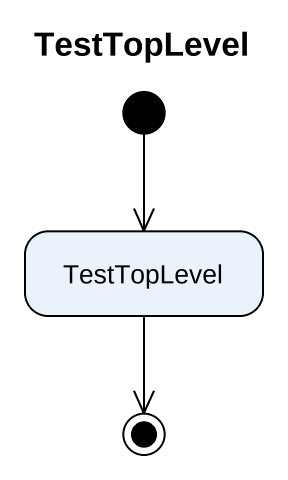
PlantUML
@startuml
title TestTopLevel
hide empty description
state TestTopLevel
[*] --> TestTopLevel
TestTopLevel --> [*]
@enduml
